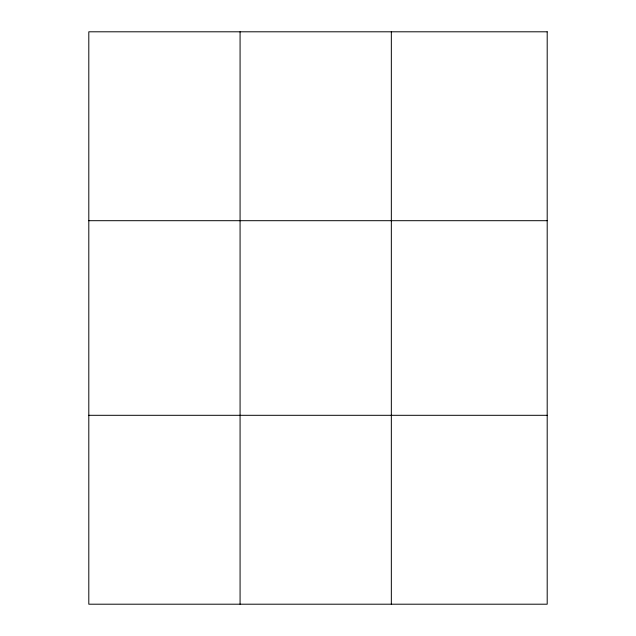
<?xml version="1.0" encoding="UTF-8"?>
<svg xmlns="http://www.w3.org/2000/svg" width="636" height="636" viewBox="0 0 636 636"><rect width="100%" height="100%" fill="white"/><g stroke="black" fill="none" stroke-linecap="round" stroke-linejoin="round"><path stroke-width="0.95" d="M240.074 604.2L240.074 31.8M391.339 604.2L391.339 31.8M88.802 220.692L547.198 220.692M88.802 415.308L547.198 415.308M547.198 31.8L547.198 604.2L88.802 604.2L88.802 31.8L547.198 31.8"/></g></svg>
